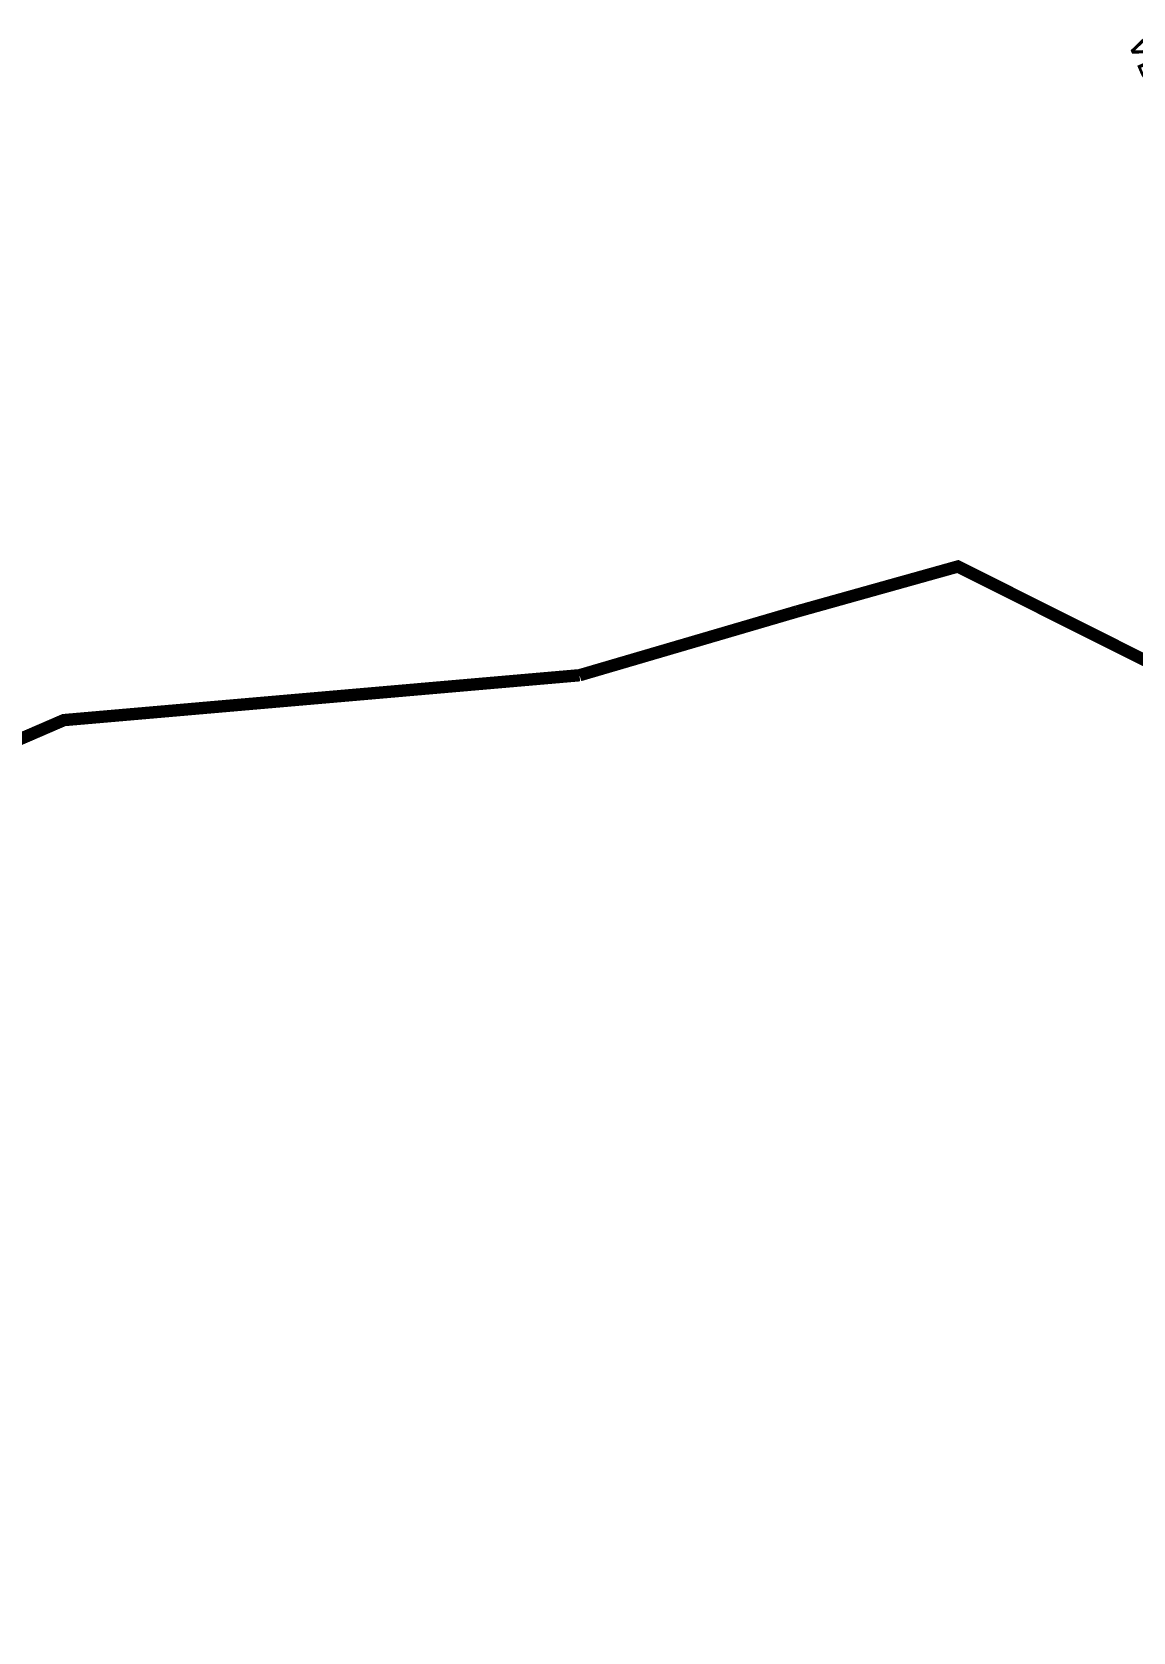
# Model space of a CAD drawing. Header units: inches. Extents: x 360616 to 379062, y 1506291 to 1520405.
# Drawn here: x 363981 to 364873, y 1515420 to 1516718 of the extents above; entities that cross this region are included whole.
import ezdxf

# ---------------------------------------------------------------- set-up
doc = ezdxf.new("R2010")
doc.units = ezdxf.units.IN
doc.header["$MEASUREMENT"] = 0
doc.set_wipeout_variables(frame=1)
doc.linetypes.add('ACAD_ISO03W100', pattern=[30, 12, -18])
doc.linetypes.add('BORDER', pattern=[1.75, 0.5, -0.25, 0.5, -0.25, 0, -0.25])
doc.layers.add('VILL_BOUNDARY', color=6, linetype='BORDER', lineweight=30)
doc.layers.add('ZTEXT', color=7, linetype='Continuous')
doc.styles.get("Standard").update_dxf_attribs({"font": 'verdana.TTF'})

msp = doc.modelspace()

# ---------------------------------------------------------------- texts
at = {"layer": 'ZTEXT', "color": 5, "ltscale": 2}
msp.add_text('VB OF SIVANADHAPALEM', height=20, rotation=293.0955, dxfattribs=at).set_placement((364868.3, 1516710.4))

# ---------------------------------------------------------------- wipeouts: each hides what was drawn before it
at = {"linetype": 'ACAD_ISO03W100', "lineweight": -2, "ltscale": 3}
for points in [[(364720.5, 1516293.1), (364744.1, 1516293.7), (364744.6, 1516270.1), (364721.6, 1516270.7)], [(364412.2, 1516205.1), (364435.9, 1516205.7), (364436.3, 1516182.1), (364413.3, 1516182.7)]]:
    msp.add_wipeout(points, dxfattribs=at).dxf.layer = 'VILL_BOUNDARY'

# ---------------------------------------------------------------- next in the draw order: linework, layer by layer
at = {"layer": 'VILL_BOUNDARY', "linetype": 'ACAD_ISO03W100', "lineweight": -2, "ltscale": 3, "const_width": 10}
for points in [[(364600.9, 1516248), (364731.3, 1516284.5), (365206.6, 1516046), (365206.6, 1516046)], [(364600.9, 1516248), (364424.6, 1516196.3)], [(362051.4, 1515425.3), (362331.2, 1515450.6), (362420.6, 1515552.3), (362677.9, 1515589), (362941.9, 1515796.8), (363631.7, 1515993.2), (363880.7, 1516105.4), (364006.5, 1516159.9), (364424.6, 1516196.3)]]:
    msp.add_lwpolyline(points, dxfattribs=at)

doc.saveas('drawing.dxf')
